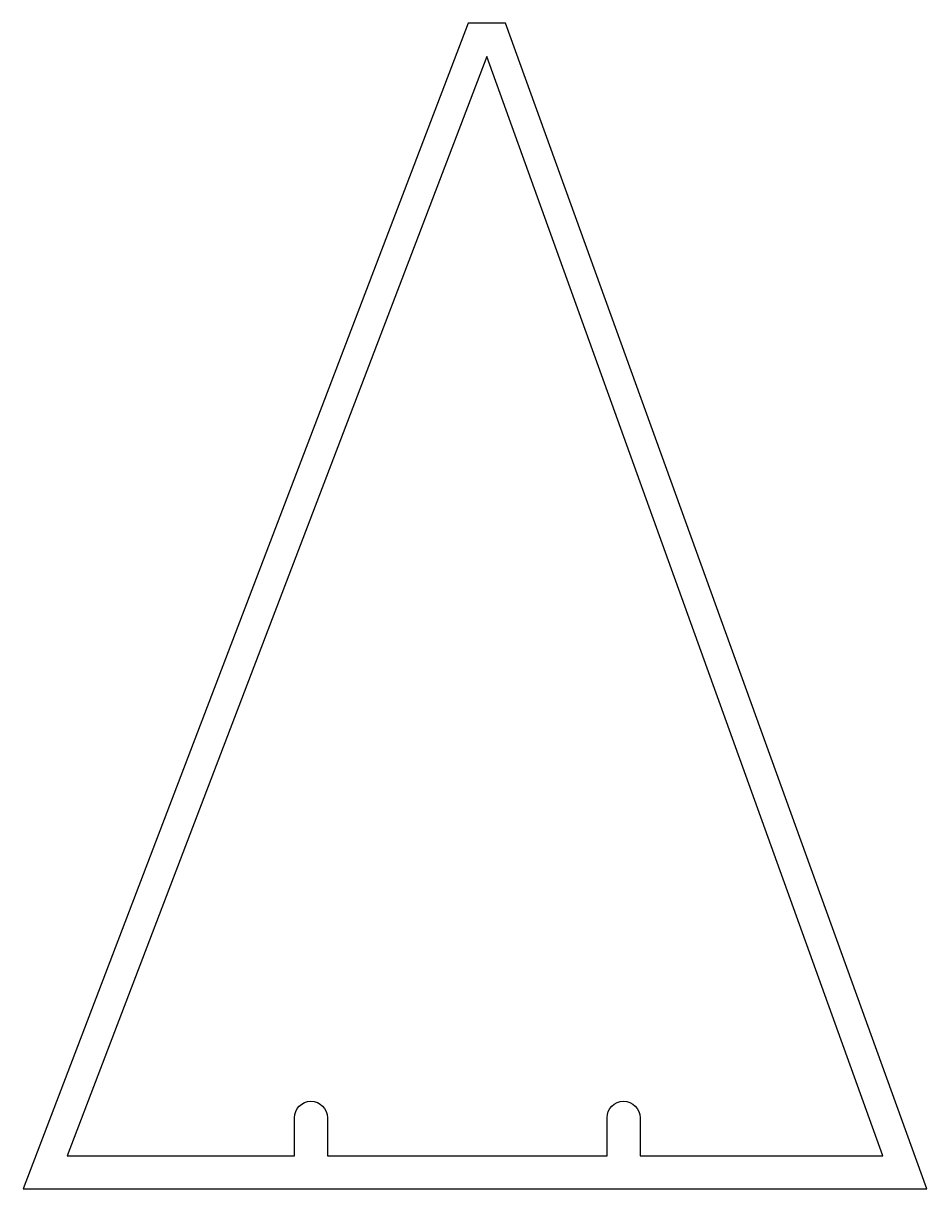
# Model space of a CAD drawing. Extents: x 150.2 to 196.7, y 180.9 to 240.9.
import ezdxf

# ---------------------------------------------------------------- set-up
doc = ezdxf.new("R2010")
doc.units = 0
doc.layers.add('ANA', color=220, linetype='CONTINUOUS')

msp = doc.modelspace()

# ---------------------------------------------------------------- linework, layer by layer
at = {"layer": 'ANA', "color": 7}
msp.add_lwpolyline([(173.079, 240.946), (150.182, 180.946), (150.736, 180.946), (196.126, 180.946), (196.68, 180.946), (174.993, 240.946)], close=True, dxfattribs=at)
msp.add_lwpolyline([(174.036, 239.246), (152.436, 182.646), (164.136, 182.646), (164.136, 184.596, -1), (165.836, 184.596), (165.836, 182.646), (180.226, 182.646), (180.226, 184.596, -1), (181.926, 184.596), (181.926, 182.646), (194.426, 182.646)], format="xyb", close=True, dxfattribs=at)

doc.saveas('drawing.dxf')
